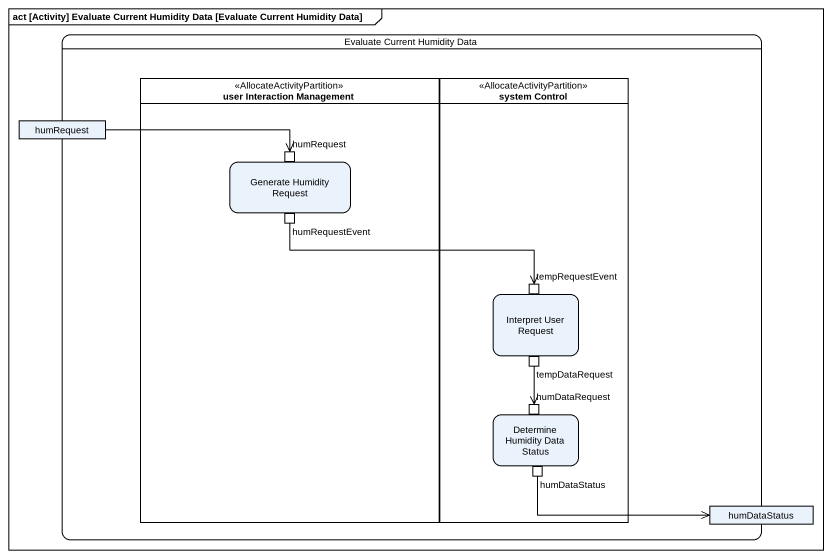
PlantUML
@startuml
mainframe act [Activity] Evaluate Current Humidity Data [Evaluate Current Humidity Data]
hide empty description
state "Evaluate Current Humidity Data" as Evaluate_Current_Humidity {
  state "user Interaction Management" as user_Interaction_Management <<AllocateActivityPartition>> {
    state "Generate Humidity Request" as Generate_Humidity_Request {
      state "humRequest" as humRequest_2 <<inputPin>>
      state humRequestEvent <<outputPin>>
    }
  }
  state "system Control" as system_Control <<AllocateActivityPartition>> {
    state "Interpret User Request" as Interpret_User_Request {
      state tempRequestEvent <<inputPin>>
      state tempDataRequest <<outputPin>>
    }
    state "Determine Humidity Data Status" as Determine_Humidity_Data {
      state humDataRequest <<inputPin>>
      state humDataStatus <<outputPin>>
    }
  }
  state humRequest <<object>>
  state "humDataStatus" as humDataStatus_2 <<object>>
}
humRequest -right-> humRequest_2
humRequestEvent -right-> tempRequestEvent
tempDataRequest --> humDataRequest
humDataStatus -right-> humDataStatus_2
@enduml
